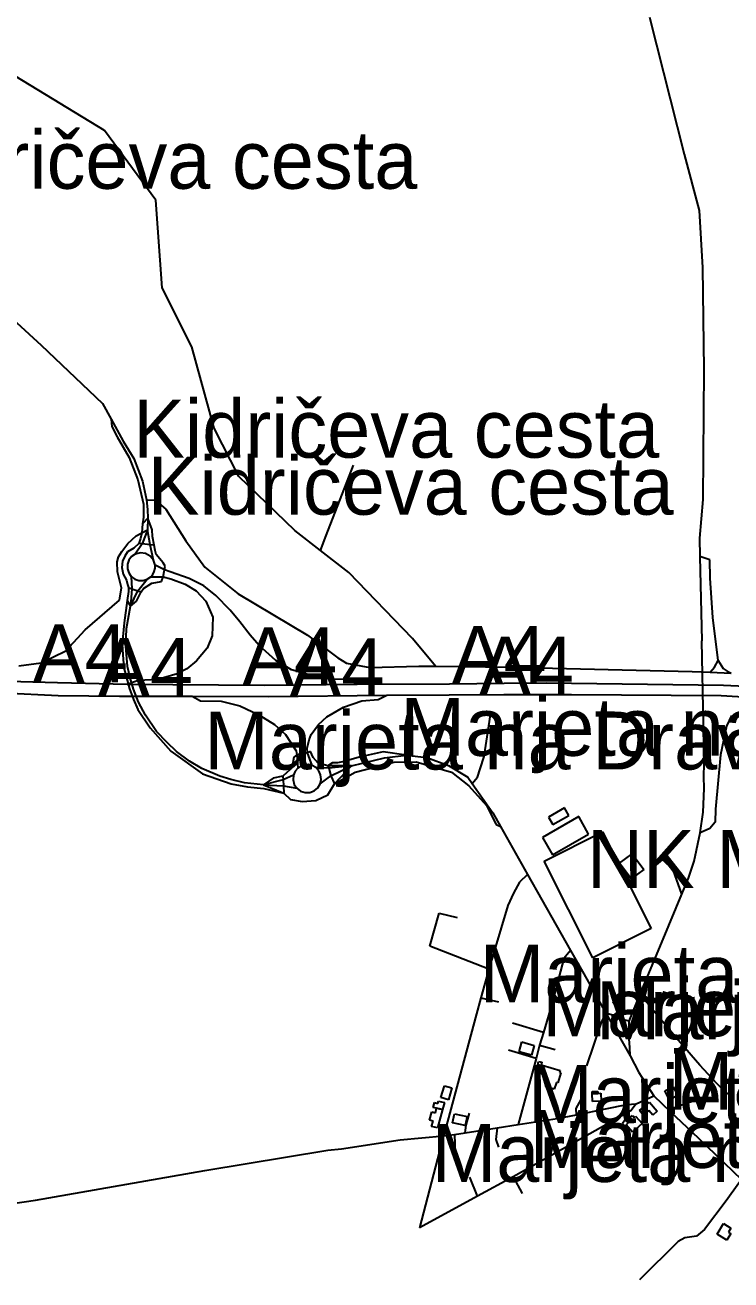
# Model space of a CAD drawing. Extents: x -8864 to 13231, y -7697 to 8949.
# Drawn here: x 2813 to 3568, y -3074 to -1731 of the extents above; entities that cross this region are included whole.
import ezdxf

# ---------------------------------------------------------------- set-up
doc = ezdxf.new("R2010")
doc.units = 0
for name, color, linetype in [('OSM_BUILDING_BARN', 9, 'CONTINUOUS'), ('OSM_BUILDING_GARAGE', 9, 'CONTINUOUS'), ('OSM_BUILDING_HOUSE', 9, 'CONTINUOUS'), ('OSM_BUILDING_YES', 9, 'CONTINUOUS'), ('OSM_HIGHWAY_CYCLEWAY', 8, 'CONTINUOUS'), ('OSM_HIGHWAY_FOOTWAY', 8, 'CONTINUOUS'), ('OSM_HIGHWAY_MOTORWAY', 8, 'CONTINUOUS'), ('OSM_HIGHWAY_MOTORWAY_LINK', 8, 'CONTINUOUS'), ('OSM_HIGHWAY_PATH', 8, 'CONTINUOUS'), ('OSM_HIGHWAY_RESIDENTIAL', 8, 'CONTINUOUS'), ('OSM_HIGHWAY_SERVICE', 8, 'CONTINUOUS'), ('OSM_HIGHWAY_TERTIARY', 8, 'CONTINUOUS'), ('OSM_HIGHWAY_TRACK', 8, 'CONTINUOUS'), ('OSM_HIGHWAY_UNCLASSIFIED', 8, 'CONTINUOUS'), ('OSM_LABELS', 8, 'CONTINUOUS'), ('OSM_LEISURE_PITCH', 3, 'CONTINUOUS'), ('OSM_LEISURE_PLAYGROUND', 3, 'CONTINUOUS')]:
    doc.layers.add(name, color=color, linetype=linetype)

msp = doc.modelspace()

# ---------------------------------------------------------------- linework, layer by layer
at = {"layer": 'OSM_BUILDING_BARN'}
for p, q in [((3258.070802, -2878.592022), (3261.769118, -2865.849083)), ((3261.769118, -2865.849083), (3269.939104, -2868.217535)), ((3269.939104, -2868.217535), (3266.240788, -2880.960474)), ((3266.240788, -2880.960474), (3258.070802, -2878.592022))]:
    msp.add_line(p, q, dxfattribs=at)
at = {"layer": 'OSM_BUILDING_GARAGE'}
for p, q in [((3361.784443, -2843.476664), (3362.611396, -2839.751634)), ((3365.276021, -2844.243909), (3361.784443, -2843.476664)), ((3362.611396, -2839.751634), (3366.102973, -2840.518879)), ((3366.102973, -2840.518879), (3365.276021, -2844.243909)), ((3249.89316, -2888.988748), (3251.294385, -2883.940498)), ((3251.294385, -2883.940498), (3254.877846, -2884.930133)), ((3254.877846, -2884.930133), (3255.635886, -2882.172499)), ((3255.635886, -2882.172499), (3261.975856, -2883.929378)), ((3261.975856, -2883.929378), (3259.923789, -2891.3572)), ((3253.476621, -2889.989502), (3249.89316, -2888.988748)), ((3259.923789, -2891.3572), (3253.476621, -2889.989502))]:
    msp.add_line(p, q, dxfattribs=at)
at = {"layer": 'OSM_BUILDING_HOUSE'}
for p, q in [((3341.669586, -2829.577298), (3344.533293, -2819.002661)), ((3344.533293, -2819.002661), (3357.779848, -2822.594257)), ((3354.916142, -2833.168894), (3341.669586, -2829.577298)), ((3357.779848, -2822.594257), (3354.916142, -2833.168894)), ((3363.614458, -2852.527931), (3366.355653, -2843.710174)), ((3366.355653, -2843.710174), (3385.505732, -2849.670222)), ((3368.660401, -2854.09578), (3363.614458, -2852.527931)), ((3371.76913, -2861.223374), (3368.660401, -2854.09578)), ((3386.401597, -2852.138749), (3383.093787, -2862.791223)), ((3385.505732, -2849.670222), (3384.885517, -2851.67173)), ((3384.885517, -2851.67173), (3386.401597, -2852.138749)), ((3370.122882, -2866.527372), (3371.76913, -2861.223374)), ((3379.3725, -2869.396202), (3370.122882, -2866.527372)), ((3381.577707, -2862.313085), (3379.3725, -2869.396202)), ((3383.093787, -2862.791223), (3381.577707, -2862.313085)), ((3419.808952, -2874.322137), (3425.957497, -2874.055269)), ((3425.957497, -2874.055269), (3429.150453, -2873.910716)), ((3429.150453, -2873.910716), (3429.517988, -2882.250335)), ((3497.634381, -2871.442188), (3506.577721, -2866.827599)), ((3502.51187, -2880.893757), (3497.634381, -2871.442188)), ((3506.577721, -2866.827599), (3511.45521, -2876.279168)), ((3420.168829, -2882.661756), (3419.808952, -2874.322137)), ((3429.517988, -2882.250335), (3420.168829, -2882.661756)), ((3511.45521, -2876.279168), (3502.51187, -2880.893757)), ((3245.957478, -2902.810277), (3248.47662, -2893.703413)), ((3248.47662, -2893.703413), (3252.167279, -2894.726406)), ((3252.167279, -2894.726406), (3253.476621, -2889.989502)), ((3253.476621, -2889.989502), (3259.923789, -2891.3572)), ((3259.923789, -2891.3572), (3254.479684, -2911.049821)), ((3270.620574, -2905.456716), (3272.703269, -2895.94955)), ((3272.703269, -2895.94955), (3286.057023, -2898.873977)), ((3286.057023, -2898.873977), (3283.974327, -2908.381143)), ((3458.063167, -2902.131988), (3463.017226, -2897.762027)), ((3463.017226, -2897.762027), (3464.847241, -2899.830253)), ((3464.847241, -2899.830253), (3466.271438, -2898.57375)), ((3466.271438, -2898.57375), (3473.200994, -2906.424112)), ((3249.648137, -2903.83327), (3245.957478, -2902.810277)), ((3248.139714, -2909.304061), (3249.648137, -2903.83327)), ((3254.479684, -2911.049821), (3248.139714, -2909.304061)), ((3283.974327, -2908.381143), (3270.620574, -2905.456716)), ((3456.156582, -2907.513822), (3459.893183, -2904.211333)), ((3463.086139, -2915.364184), (3456.156582, -2907.513822)), ((3459.893183, -2904.211333), (3458.063167, -2902.131988)), ((3473.200994, -2906.424112), (3463.086139, -2915.364184))]:
    msp.add_line(p, q, dxfattribs=at)
at = {"layer": 'OSM_BUILDING_YES'}
for p, q in [((3449.135142, -2627.658431), (3462.726261, -2617.539693)), ((3462.726261, -2617.539693), (3475.260719, -2634.385724)), ((3461.661942, -2644.504462), (3449.135142, -2627.658431)), ((3475.260719, -2634.385724), (3461.661942, -2644.504462)), ((3419.709411, -2872.131597), (3425.865614, -2871.853609)), ((3419.808952, -2874.322137), (3419.709411, -2872.131597)), ((3425.957497, -2874.055269), (3419.808952, -2874.322137)), ((3425.865614, -2871.853609), (3425.957497, -2874.055269)), ((3470.329631, -2892.402432), (3481.210183, -2883.262209)), ((3481.210183, -2883.262209), (3489.525651, -2893.169677)), ((3474.433766, -2897.295009), (3470.329631, -2892.402432)), ((3480.398545, -2892.280117), (3474.433766, -2897.295009)), ((3484.609878, -2897.295009), (3480.398545, -2892.280117)), ((3489.525651, -2893.169677), (3484.609878, -2897.295009)), ((3553.545567, -3024.83559), (3560.291356, -3013.43811)), ((3560.291356, -3013.43811), (3568.185691, -3018.108296)), ((3568.185691, -3018.108296), (3565.55935, -3022.556094)), ((3563.966701, -3031.006908), (3553.545567, -3024.83559)), ((3568.078493, -3024.046106), (3563.966701, -3031.006908)), ((3565.55935, -3022.556094), (3568.078493, -3024.046106))]:
    msp.add_line(p, q, dxfattribs=at)
at = {"layer": 'OSM_HIGHWAY_CYCLEWAY'}
for p, q in [((2949.364796, -2270.956226), (2944.717016, -2258.324482)), ((2949.770615, -2277.950387), (2949.364796, -2270.956226)), ((2951.24841, -2287.157327), (2949.770615, -2277.950387)), ((2938.407674, -2285.656195), (2934.985009, -2285.444925)), ((2946.968165, -2286.779264), (2938.407674, -2285.656195)), ((2951.24841, -2287.157327), (2946.968165, -2286.779264)), ((2952.366328, -2292.917224), (2951.24841, -2287.157327)), ((2953.606756, -2297.131512), (2952.366328, -2292.917224)), ((2961.179498, -2306.116062), (2953.606756, -2297.131512)), ((2963.254537, -2309.65206), (2961.179498, -2306.116062)), ((2962.496497, -2313.477166), (2963.254537, -2309.65206)), ((2959.058518, -2326.09779), (2960.857906, -2320.927226)), ((2960.857906, -2320.927226), (2962.496497, -2313.477166)), ((2923.920689, -2332.513737), (2927.573063, -2333.870315)), ((2927.573063, -2333.870315), (2933.99726, -2335.94966)), ((2933.99726, -2335.94966), (2937.565407, -2337.183924)), ((2937.565407, -2337.183924), (2939.916096, -2333.414416)), ((2939.916096, -2333.414416), (2948.782866, -2327.84355)), ((2948.782866, -2327.84355), (2959.058518, -2326.09779)), ((2926.148867, -2352.60666), (2932.320383, -2347.080273)), ((2932.320383, -2347.080273), (2937.565407, -2337.183924)), ((3104.04322, -2511.615406), (3100.65884, -2514.295203)), ((3115.505702, -2509.524941), (3104.04322, -2511.615406)), ((3118.629745, -2508.23508), (3115.505702, -2509.524941)), ((3121.401568, -2514.495354), (3118.629745, -2508.23508)), ((3099.732347, -2520.255251), (3097.067722, -2527.138217)), ((3100.65884, -2514.295203), (3099.732347, -2520.255251)), ((3126.95287, -2520.555478), (3121.401568, -2514.495354)), ((3137.014127, -2523.335351), (3126.95287, -2520.555478)), ((3162.496519, -2523.35759), (3137.014127, -2523.335351)), ((3137.014127, -2523.335351), (3138.116731, -2526.015149)), ((3144.303561, -2542.749985), (3162.496519, -2523.35759)), ((3078.583799, -2536.689862), (3068.231578, -2543.639544)), ((3088.951335, -2534.632755), (3078.583799, -2536.689862)), ((3097.067722, -2527.138217), (3088.951335, -2534.632755)), ((3088.951335, -2534.632755), (3089.410753, -2538.25771)), ((3089.410753, -2538.25771), (3089.602177, -2544.929406)), ((3138.116731, -2526.015149), (3140.36788, -2534.010064)), ((3140.36788, -2534.010064), (3144.303561, -2542.749985)), ((3089.602177, -2544.929406), (3090.245363, -2552.746409))]:
    msp.add_line(p, q, dxfattribs=at)
at = {"layer": 'OSM_HIGHWAY_FOOTWAY'}
for p, q in [((2905.467394, -2152.400195), (2906.026353, -2160.228318)), ((2906.026353, -2160.228318), (2911.776737, -2171.114301)), ((2911.776737, -2171.114301), (2924.510275, -2193.297689)), ((2924.510275, -2193.297689), (2933.790521, -2217.104523)), ((2933.790521, -2217.104523), (2939.916096, -2243.224211)), ((2939.916096, -2243.224211), (2939.939067, -2257.334847)), ((2939.939067, -2257.334847), (2938.736923, -2264.317889)), ((2922.657289, -2346.568776), (2919.203996, -2370.397849)), ((2919.203996, -2370.397849), (2917.113644, -2392.93706)), ((2917.113644, -2392.93706), (2917.841056, -2404.645886)), ((2917.841056, -2404.645886), (2918.943659, -2418.656447)), ((2918.943659, -2418.656447), (2924.900781, -2440.839835)), ((2924.900781, -2440.839835), (2929.265253, -2452.392988)), ((2929.265253, -2452.392988), (2933.99726, -2463.034342)), ((2933.99726, -2463.034342), (2946.937537, -2482.760322)), ((2946.937537, -2482.760322), (2969.073833, -2507.645747)), ((2969.073833, -2507.645747), (3003.2086, -2532.064153)), ((3196.225466, -2508.268438), (3170.735417, -2514.295203)), ((3221.064673, -2511.848915), (3196.225466, -2508.268438)), ((3142.044756, -2520.043981), (3137.014127, -2523.335351)), ((3147.527145, -2520.043981), (3142.044756, -2520.043981)), ((3154.717039, -2518.654044), (3147.527145, -2520.043981)), ((3170.735417, -2514.295203), (3154.717039, -2518.654044)), ((3166.4858, -2530.007046), (3207.55778, -2519.532484)), ((3207.55778, -2519.532484), (3231.547063, -2519.154422)), ((3231.547063, -2519.154422), (3269.540941, -2530.251675)), ((3003.2086, -2532.064153), (3033.56848, -2542.572073)), ((3144.303561, -2542.749985), (3166.4858, -2530.007046)), ((3269.540941, -2530.251675), (3288.070805, -2544.807091)), ((3033.56848, -2542.572073), (3051.256078, -2545.93016)), ((3051.256078, -2545.93016), (3068.683339, -2547.709279)), ((3068.683339, -2547.709279), (3090.245363, -2552.746409)), ((3288.070805, -2544.807091), (3306.715524, -2566.000844)), ((3306.715524, -2566.000844), (3317.190257, -2586.338396)), ((3317.190257, -2586.338396), (3321.861008, -2588.217591)), ((3440.406197, -2803.479849), (3442.619061, -2802.312302)), ((3442.619061, -2802.312302), (3445.176489, -2800.966844))]:
    msp.add_line(p, q, dxfattribs=at)
at = {"layer": 'OSM_HIGHWAY_MOTORWAY'}
for p, q in [((2848.093728, -2434.712994), (2771.845634, -2432.566932)), ((2922.634318, -2436.392038), (2848.093728, -2434.712994)), ((3069.066187, -2437.392792), (2922.634318, -2436.392038)), ((3168.645065, -2436.225245), (3069.066187, -2437.392792)), ((3267.374019, -2435.813824), (3168.645065, -2436.225245)), ((3325.612923, -2435.135535), (3267.374019, -2435.813824)), ((3370.628242, -2435.057699), (3325.612923, -2435.135535)), ((3560.191815, -2437.259358), (3370.628242, -2435.057699)), ((3752.833491, -2446.922197), (3560.191815, -2437.259358)), ((2790.589893, -2445.220915), (2848.629716, -2448.023027)), ((2848.629716, -2448.023027), (2914.257594, -2448.968184)), ((2914.257594, -2448.968184), (2992.167251, -2448.756914)), ((2992.167251, -2448.756914), (3073.599113, -2449.312888)), ((3073.599113, -2449.312888), (3200.375543, -2447.900713)), ((3200.375543, -2447.900713), (3266.830374, -2447.500411)), ((3266.830374, -2447.500411), (3325.521039, -2446.922197)), ((3325.521039, -2446.922197), (3397.703283, -2446.911078)), ((3397.703283, -2446.911078), (3558.001922, -2448.256536)), ((3558.001922, -2448.256536), (3750.36029, -2459.898645))]:
    msp.add_line(p, q, dxfattribs=at)
at = {"layer": 'OSM_HIGHWAY_MOTORWAY_LINK'}
for p, q in [((2962.496497, -2313.477166), (2952.289758, -2308.484514)), ((2947.664949, -2321.160735), (2960.857906, -2320.927226)), ((2960.857906, -2320.927226), (2969.119775, -2323.173363)), ((2968.537845, -2315.767781), (2962.496497, -2313.477166)), ((2988.805841, -2322.761942), (2968.537845, -2315.767781)), ((2969.119775, -2323.173363), (2984.701706, -2328.988858)), ((3004.579197, -2330.767977), (2988.805841, -2322.761942)), ((2984.701706, -2328.988858), (2996.171845, -2336.261006)), ((2996.171845, -2336.261006), (3006.478125, -2347.258185)), ((3017.511817, -2340.986791), (3004.579197, -2330.767977)), ((3006.478125, -2347.258185), (3013.997268, -2364.23765)), ((3032.603702, -2356.832068), (3017.511817, -2340.986791)), ((3043.032494, -2369.119107), (3032.603702, -2356.832068)), ((3013.997268, -2364.23765), (3013.545507, -2384.208259)), ((3054.081499, -2383.563328), (3043.032494, -2369.119107)), ((3013.545507, -2384.208259), (3008.200943, -2397.596128)), ((3063.65271, -2394.582745), (3054.081499, -2383.563328)), ((3008.200943, -2397.596128), (2996.684862, -2411.061833)), ((3081.608302, -2410.750488), (3063.65271, -2394.582745)), ((2996.684862, -2411.061833), (2986.363268, -2419.46817)), ((3098.423005, -2420.635717), (3081.608302, -2410.750488)), ((2955.429115, -2430.987964), (2934.226969, -2431.888643)), ((2975.834937, -2424.805526), (2955.429115, -2430.987964)), ((2986.363268, -2419.46817), (2975.834937, -2424.805526)), ((3126.087633, -2428.652871), (3098.423005, -2420.635717)), ((3142.756854, -2430.465348), (3126.087633, -2428.652871)), ((3158.70632, -2431.043562), (3142.756854, -2430.465348)), ((3168.645065, -2436.225245), (3158.70632, -2431.043562)), ((2934.226969, -2431.888643), (2922.634318, -2436.392038)), ((2992.167251, -2448.756914), (3001.087619, -2453.682849)), ((3001.087619, -2453.682849), (3022.887009, -2454.261062)), ((3022.887009, -2454.261062), (3043.101406, -2459.098042)), ((3154.020255, -2460.521337), (3173.560839, -2453.838522)), ((3173.560839, -2453.838522), (3190.919187, -2452.404107)), ((3190.919187, -2452.404107), (3200.375543, -2447.900713)), ((3043.101406, -2459.098042), (3063.507228, -2468.849837)), ((3063.507228, -2468.849837), (3079.923769, -2479.057531)), ((3127.320405, -2479.29104), (3135.911524, -2470.918062)), ((3135.911524, -2470.918062), (3154.020255, -2460.521337)), ((3079.923769, -2479.057531), (3091.730814, -2489.932395)), ((3119.464355, -2489.965753), (3127.320405, -2479.29104)), ((3091.730814, -2489.932395), (3103.269866, -2507.289923)), ((3114.85486, -2504.565647), (3117.05241, -2495.503261)), ((3117.05241, -2495.503261), (3119.464355, -2489.965753)), ((3103.269866, -2507.289923), (3104.04322, -2511.615406)), ((3104.04322, -2511.615406), (3105.138167, -2525.7594)), ((3115.505702, -2509.524941), (3114.85486, -2504.565647)), ((3120.222395, -2523.012886), (3115.505702, -2509.524941))]:
    msp.add_line(p, q, dxfattribs=at)
at = {"layer": 'OSM_HIGHWAY_PATH'}
for p, q in [((2938.736923, -2264.317889), (2938.269848, -2274.002967)), ((2944.717016, -2258.324482), (2938.736923, -2264.317889)), ((2936.899251, -2280.040851), (2934.985009, -2285.444925)), ((2938.269848, -2274.002967), (2936.899251, -2280.040851)), ((2923.03248, -2294.329399), (2920.030949, -2298.877272)), ((2929.479648, -2290.448696), (2923.03248, -2294.329399)), ((2934.985009, -2285.444925), (2929.479648, -2290.448696)), ((2917.534777, -2304.18127), (2916.723138, -2311.18655)), ((2920.030949, -2298.877272), (2917.534777, -2304.18127)), ((2916.723138, -2311.18655), (2918.086079, -2318.280787)), ((2918.086079, -2318.280787), (2921.677197, -2324.652256)), ((2921.677197, -2324.652256), (2922.909969, -2329.37804)), ((2923.936003, -2336.672427), (2922.657289, -2346.568776)), ((2922.909969, -2329.37804), (2923.920689, -2332.513737)), ((2923.920689, -2332.513737), (2923.936003, -2336.672427)), ((2922.657289, -2346.568776), (2926.148867, -2352.60666)), ((3068.231578, -2543.639544), (3090.245363, -2552.746409)), ((3137.075383, -2554.492169), (3144.303561, -2542.749985)), ((3090.245363, -2552.746409), (3097.029437, -2559.429224)), ((3097.029437, -2559.429224), (3109.556238, -2561.686481)), ((3109.556238, -2561.686481), (3124.341844, -2560.452217)), ((3124.341844, -2560.452217), (3137.075383, -2554.492169))]:
    msp.add_line(p, q, dxfattribs=at)
at = {"layer": 'OSM_HIGHWAY_RESIDENTIAL'}
for p, q in [((3350.796693, -2639.589647), (3342.289801, -2647.884788)), ((3342.289801, -2647.884788), (3335.77372, -2659.68257)), ((3335.77372, -2659.68257), (3329.793628, -2673.003722)), ((3329.793628, -2673.003722), (3309.449062, -2741.110615)), ((3396.669592, -2721.017691), (3389.510327, -2729.746493)), ((3389.510327, -2729.746493), (3376.66959, -2778.561066)), ((3309.449062, -2741.110615), (3300.911542, -2771.789295)), ((3300.911542, -2771.789295), (3296.14125, -2788.935553)), ((3376.66959, -2778.561066), (3367.733908, -2808.806086)), ((3296.14125, -2788.935553), (3262.695611, -2913.207003)), ((3429.763011, -2798.287046), (3434.56393, -2788.268383)), ((3414.211708, -2844.466299), (3429.763011, -2798.287046)), ((3367.733908, -2808.806086), (3363.698685, -2822.449704)), ((3363.698685, -2822.449704), (3359.885515, -2836.526981)), ((3359.885515, -2836.526981), (3340.720122, -2907.335911)), ((3434.004972, -2890.545477), (3457.029476, -2885.930887)), ((3457.029476, -2885.930887), (3466.937594, -2885.063567)), ((3466.937594, -2885.063567), (3461.18721, -2892.65818)), ((3466.937594, -2885.063567), (3485.980475, -2876.679469)), ((3340.720122, -2907.335911), (3382.358718, -2901.053397)), ((3454.916153, -2896.194179), (3356.501135, -2951.736045)), ((3382.358718, -2901.053397), (3403.269899, -2896.805751)), ((3403.269899, -2896.805751), (3434.004972, -2890.545477)), ((3461.18721, -2892.65818), (3454.916153, -2896.194179)), ((3262.695611, -2913.207003), (3261.003421, -2919.62295)), ((3284.050897, -2916.075832), (3318.19332, -2910.805192)), ((3318.19332, -2910.805192), (3340.720122, -2907.335911)), ((3214.341854, -2923.770521), (3261.003421, -2919.62295)), ((3261.003421, -2919.62295), (3235.344919, -3017.952624)), ((3261.003421, -2919.62295), (3272.527159, -2917.843831)), ((3272.527159, -2917.843831), (3284.050897, -2916.075832)), ((3356.501135, -2951.736045), (3335.436814, -2963.24472)), ((3335.436814, -2963.24472), (3297.174941, -2984.160485)), ((3297.174941, -2984.160485), (3235.344919, -3017.952624))]:
    msp.add_line(p, q, dxfattribs=at)
at = {"layer": 'OSM_HIGHWAY_SERVICE'}
for p, q in [((3304.487346, -2513.572436), (3311.271421, -2468.838717)), ((3299.977392, -2526.571123), (3304.487346, -2513.572436)), ((3291.585354, -2542.171771), (3297.106028, -2535.41112)), ((3297.106028, -2535.41112), (3299.977392, -2526.571123)), ((3246.35564, -2716.547655), (3256.370955, -2681.076474)), ((3256.370955, -2681.076474), (3275.490406, -2685.590988)), ((3309.449062, -2741.110615), (3246.35564, -2716.547655)), ((3300.911542, -2771.789295), (3319.755342, -2776.048061)), ((3486.003446, -2786.033365), (3471.325037, -2767.764039)), ((3514.349544, -2819.758786), (3486.003446, -2786.033365)), ((3367.733908, -2808.806086), (3334.51032, -2798.709587)), ((3534.877877, -2843.810249), (3514.349544, -2819.758786)), ((3359.885515, -2836.526981), (3330.291331, -2827.631387)), ((3363.698685, -2822.449704), (3380.429162, -2827.108771)), ((3553.124433, -2863.436153), (3534.877877, -2843.810249)), ((3564.326579, -2874.210942), (3553.124433, -2863.436153)), ((3571.378647, -2877.368878), (3564.326579, -2874.210942)), ((3380.352592, -2892.925048), (3381.707875, -2883.662511)), ((3402.856423, -2890.367565), (3408.124417, -2880.504575)), ((3507.66501, -2889.344571), (3513.622132, -2886.820447)), ((3513.622132, -2886.820447), (3530.413864, -2881.093908)), ((3285.122872, -2908.069797), (3288.591479, -2895.337978)), ((3382.358718, -2901.053397), (3380.352592, -2892.925048)), ((3403.269899, -2896.805751), (3402.856423, -2890.367565)), ((3456.677256, -2900.230555), (3452.465923, -2906.412993)), ((3454.916153, -2896.194179), (3456.677256, -2900.230555)), ((3503.461334, -2893.32535), (3507.66501, -2889.344571)), ((3284.050897, -2916.075832), (3285.122872, -2908.069797)), ((3318.19332, -2910.805192), (3316.738496, -2923.281263)), ((3452.465923, -2906.412993), (3457.435296, -2912.584311)), ((3272.527159, -2917.843831), (3273.30817, -2939.015345)), ((3316.738496, -2923.281263), (3319.525633, -2931.565285)), ((3297.174941, -2984.160485), (3288.966671, -2963.867411)), ((3335.436814, -2963.24472), (3344.89317, -2981.113744)), ((3579.770684, -2966.113549), (3566.799779, -2984.138246)), ((3563.124434, -2989.030823), (3539.916162, -3019.876296)), ((3566.799779, -2984.138246), (3563.124434, -2989.030823)), ((3539.916162, -3019.876296), (3531.286759, -3026.703664)), ((3511.952913, -3032.552517), (3470.605282, -3073.661282)), ((3518.851842, -3028.505022), (3511.952913, -3032.552517)), ((3531.286759, -3026.703664), (3518.851842, -3028.505022))]:
    msp.add_line(p, q, dxfattribs=at)
at = {"layer": 'OSM_HIGHWAY_TERTIARY'}
for p, q in [((2759.885449, -2008.95874), (2830.536299, -2073.062615)), ((2830.536299, -2073.062615), (2896.256061, -2135.520805)), ((2896.256061, -2135.520805), (2905.467394, -2152.400195)), ((2905.467394, -2152.400195), (2918.193276, -2175.728891)), ((2918.193276, -2175.728891), (2929.60216, -2194.609789)), ((2929.60216, -2194.609789), (2938.890063, -2218.550057)), ((2938.890063, -2218.550057), (2943.177965, -2238.598502)), ((2943.177965, -2238.598502), (2944.242284, -2248.928511)), ((2944.242284, -2248.928511), (2944.717016, -2258.324482)), ((2944.717016, -2258.324482), (2944.242284, -2270.611522)), ((2944.242284, -2270.611522), (2938.407674, -2285.656195)), ((2946.968165, -2286.779264), (2944.242284, -2270.611522)), ((2938.407674, -2285.656195), (2931.187152, -2296.831285)), ((2936.646571, -2295.430229), (2931.187152, -2296.831285)), ((2942.236158, -2296.164116), (2936.646571, -2295.430229)), ((2947.144275, -2298.932869), (2942.236158, -2296.164116)), ((2950.674137, -2303.325069), (2946.968165, -2286.779264)), ((2922.894655, -2307.68391), (2922.818085, -2312.387456)), ((2924.441363, -2303.224994), (2922.894655, -2307.68391)), ((2927.305069, -2299.488844), (2924.441363, -2303.224994)), ((2931.187152, -2296.831285), (2927.305069, -2299.488844)), ((2950.674137, -2303.325069), (2947.144275, -2298.932869)), ((2952.289758, -2308.484514), (2950.674137, -2303.325069)), ((2952.297415, -2311.976034), (2952.289758, -2308.484514)), ((2922.818085, -2312.387456), (2924.219311, -2316.879731)), ((2924.219311, -2316.879731), (2926.952848, -2320.715956)), ((2926.952848, -2320.715956), (2930.620536, -2323.440231)), ((2926.952848, -2320.715956), (2927.573063, -2333.870315)), ((2930.620536, -2323.440231), (2934.939067, -2324.919124)), ((2943.882406, -2323.718219), (2947.664949, -2321.160735)), ((2947.664949, -2321.160735), (2949.923754, -2318.492057)), ((2949.923754, -2318.492057), (2951.493433, -2315.378599)), ((2951.493433, -2315.378599), (2952.297415, -2311.976034)), ((2927.573063, -2333.870315), (2926.148867, -2352.60666)), ((2926.148867, -2352.60666), (2933.99726, -2335.94966)), ((2933.99726, -2335.94966), (2943.882406, -2323.718219)), ((2934.939067, -2324.919124), (2939.50262, -2325.019199)), ((2939.50262, -2325.019199), (2943.882406, -2323.718219)), ((2921.883935, -2376.457972), (2926.148867, -2352.60666)), ((2921.102924, -2395.438946), (2921.883935, -2376.457972)), ((2923.03248, -2416.955165), (2921.102924, -2395.438946)), ((2925.566937, -2429.075412), (2923.03248, -2416.955165)), ((2929.303538, -2441.37357), (2925.566937, -2429.075412)), ((2934.67873, -2455.284056), (2929.303538, -2441.37357)), ((2942.037077, -2469.21678), (2934.67873, -2455.284056)), ((2953.721611, -2486.54095), (2942.037077, -2469.21678)), ((2965.383174, -2498.494404), (2953.721611, -2486.54095)), ((2975.222379, -2507.934854), (2965.383174, -2498.494404)), ((2989.135091, -2518.298221), (2975.222379, -2507.934854)), ((3002.274449, -2526.20418), (2989.135091, -2518.298221)), ((3108.491919, -2523.546621), (3105.138167, -2525.7594)), ((3112.305089, -2522.312358), (3108.491919, -2523.546621)), ((3116.309684, -2522.123326), (3112.305089, -2522.312358)), ((3120.222395, -2523.012886), (3116.309684, -2522.123326)), ((3124.211676, -2525.236784), (3120.222395, -2523.012886)), ((3162.496519, -2523.35759), (3138.116731, -2526.015149)), ((3140.36788, -2534.010064), (3162.496519, -2523.35759)), ((3162.496519, -2523.35759), (3197.864057, -2514.851178)), ((3197.864057, -2514.851178), (3221.064673, -2511.848915)), ((3221.064673, -2511.848915), (3243.055487, -2514.37304)), ((3243.055487, -2514.37304), (3266.370956, -2523.035125)), ((3266.370956, -2523.035125), (3286.929917, -2535.533434)), ((3021.638923, -2534.354768), (3002.274449, -2526.20418)), ((3033.39237, -2538.024201), (3021.638923, -2534.354768)), ((3047.848727, -2541.526841), (3033.39237, -2538.024201)), ((3089.410753, -2538.25771), (3068.231578, -2543.639544)), ((3100.444445, -2533.398492), (3089.410753, -2538.25771)), ((3100.444445, -2533.398492), (3100.046282, -2538.380024)), ((3100.046282, -2538.380024), (3101.302025, -2543.217004)), ((3102.205548, -2529.217562), (3100.444445, -2533.398492)), ((3105.138167, -2525.7594), (3102.205548, -2529.217562)), ((3127.473544, -2528.761663), (3124.211676, -2525.236784)), ((3138.116731, -2526.015149), (3124.211676, -2525.236784)), ((3129.464356, -2533.142743), (3127.473544, -2528.761663)), ((3128.920711, -2542.616551), (3140.36788, -2534.010064)), ((3128.920711, -2542.616551), (3129.962059, -2537.924125)), ((3129.962059, -2537.924125), (3129.464356, -2533.142743)), ((3286.929917, -2535.533434), (3291.585354, -2542.171771)), ((3068.231578, -2543.639544), (3047.848727, -2541.526841)), ((3068.231578, -2543.639544), (3089.602177, -2544.929406)), ((3089.602177, -2544.929406), (3104.081505, -2547.364575)), ((3101.302025, -2543.217004), (3104.081505, -2547.364575)), ((3104.081505, -2547.364575), (3108.063129, -2550.377957)), ((3108.063129, -2550.377957), (3112.810449, -2551.912447)), ((3112.810449, -2551.912447), (3117.802793, -2551.812372)), ((3117.802793, -2551.812372), (3122.481201, -2550.066611)), ((3122.481201, -2550.066611), (3126.324999, -2546.886436)), ((3126.324999, -2546.886436), (3128.920711, -2542.616551)), ((3291.585354, -2542.171771), (3313.645081, -2573.639936)), ((3313.645081, -2573.639936), (3321.861008, -2588.217591)), ((3321.861008, -2588.217591), (3350.796693, -2639.589647)), ((3350.796693, -2639.589647), (3396.669592, -2721.017691)), ((3396.669592, -2721.017691), (3410.857955, -2746.203342)), ((3410.857955, -2746.203342), (3434.56393, -2788.268383)), ((3434.56393, -2788.268383), (3442.619061, -2802.312302)), ((3442.619061, -2802.312302), (3460.612938, -2833.70263)), ((3460.612938, -2833.70263), (3469.916155, -2851.571655)), ((3469.916155, -2851.571655), (3485.980475, -2876.679469)), ((3485.980475, -2876.679469), (3503.461334, -2893.32535)), ((3503.461334, -2893.32535), (3533.132088, -2921.568861)), ((3533.132088, -2921.568861), (3579.770684, -2966.113549))]:
    msp.add_line(p, q, dxfattribs=at)
at = {"layer": 'OSM_HIGHWAY_TRACK'}
for p, q in [((2898.200931, -1843.244941), (2803.35406, -1785.434698)), ((2953.239222, -1918.034648), (2898.200931, -1843.244941)), ((2959.808901, -2011.716374), (2953.239222, -1918.034648)), ((2991.845658, -2074.986287), (2959.808901, -2011.716374)), ((3015.674145, -2162.096393), (2991.845658, -2074.986287)), ((3041.960518, -2213.868751), (3015.674145, -2162.096393)), ((3135.230054, -2276.749482), (3164.594528, -2201.692906)), ((3101.929897, -2271.401006), (3041.960518, -2213.868751)), ((2923.101393, -2285.567239), (2932.021762, -2277.194261)), ((2932.021762, -2277.194261), (2938.269848, -2274.002967)), ((2938.269848, -2274.002967), (2944.242284, -2270.611522)), ((3129.257618, -2292.883865), (3101.929897, -2271.401006)), ((3129.257618, -2292.883865), (3135.230054, -2276.749482)), ((2913.300473, -2299.533322), (2916.723138, -2293.984695)), ((2916.723138, -2293.984695), (2923.101393, -2285.567239)), ((3159.433732, -2316.601743), (3129.257618, -2292.883865)), ((2911.952847, -2305.081949), (2913.300473, -2299.533322)), ((2912.205527, -2315.923454), (2911.952847, -2305.081949)), ((3545.582319, -2302.769094), (3534.969761, -2299.333171)), ((3545.949854, -2322.350521), (3545.582319, -2302.769094)), ((2916.309662, -2332.769486), (2912.205527, -2315.923454)), ((3227.619038, -2387.277239), (3159.433732, -2316.601743)), ((3548.98967, -2364.515637), (3545.949854, -2322.350521)), ((2914.257594, -2345.912726), (2916.309662, -2332.769486)), ((2877.703226, -2377.970223), (2914.257594, -2345.912726)), ((3554.579257, -2410.70601), (3548.98967, -2364.515637)), ((2856.75376, -2400.153611), (2877.703226, -2377.970223)), ((3252.251506, -2416.788372), (3227.619038, -2387.277239)), ((2830.467386, -2413.307971), (2856.75376, -2400.153611)), ((2806.600615, -2416.454787), (2830.467386, -2413.307971)), ((3147.978906, -2407.970614), (3156.968188, -2413.574839)), ((3156.968188, -2413.574839), (3182.029446, -2418.089353)), ((3182.029446, -2418.089353), (3234.648135, -2416.599341)), ((3234.648135, -2416.599341), (3252.251506, -2416.788372)), ((3252.251506, -2416.788372), (3332.366369, -2417.677932)), ((3550.835, -2417.93368), (3554.579257, -2410.70601)), ((3554.579257, -2410.70601), (3559.870223, -2419.368094)), ((3332.366369, -2417.677932), (3526.853374, -2422.303641)), ((3526.853374, -2422.303641), (3546.03408, -2423.248797)), ((3546.03408, -2423.248797), (3550.835, -2417.93368)), ((3546.03408, -2423.248797), (3568.683394, -2424.29403)), ((3559.870223, -2419.368094), (3564.181096, -2422.036773)), ((3564.181096, -2422.036773), (3568.683394, -2424.29403)), ((3568.997329, -2469.605962), (3563.660422, -2481.103518)), ((3563.660422, -2481.103518), (3557.083086, -2511.51533)), ((3557.083086, -2511.51533), (3551.746179, -2569.870428)), ((3551.746179, -2569.870428), (3551.294418, -2583.691957)), ((3545.582319, -2590.41925), (3535.521062, -2594.989362)), ((3551.294418, -2583.691957), (3545.582319, -2590.41925)), ((3496.217842, -2624.711765), (3484.127489, -2623.51086)), ((3506.363326, -2634.719309), (3496.217842, -2624.711765)), ((3515.643572, -2660.750041), (3506.363326, -2634.719309))]:
    msp.add_line(p, q, dxfattribs=at)
at = {"layer": 'OSM_HIGHWAY_UNCLASSIFIED'}
for p, q in [((3481.248468, -1722.153665), (3518.1474, -1868.619623)), ((3518.1474, -1868.619623), (3534.250006, -1928.865034)), ((3534.250006, -1928.865034), (3537.925351, -1989.922168)), ((3537.925351, -1989.922168), (3539.472058, -2099.048869)), ((3539.472058, -2099.048869), (3538.346484, -2238.353873)), ((2943.177965, -2238.598502), (2952.458211, -2239.07664)), ((2952.458211, -2239.07664), (2963.958978, -2248.528209)), ((3538.346484, -2238.353873), (3534.510342, -2279.673908)), ((2963.958978, -2248.528209), (2985.275979, -2282.498259)), ((2985.275979, -2282.498259), (3005.444434, -2310.574978)), ((3534.510342, -2279.673908), (3534.969761, -2299.333171)), ((3534.969761, -2299.333171), (3537.24388, -2389.734646)), ((3005.444434, -2310.574978), (3041.179507, -2339.341106)), ((3041.179507, -2339.341106), (3115.482731, -2383.574448)), ((3115.482731, -2383.574448), (3147.978906, -2407.970614)), ((3538.821216, -2479.602386), (3537.24388, -2389.734646)), ((3539.372518, -2505.888867), (3538.821216, -2479.602386)), ((3539.717081, -2521.189289), (3539.372518, -2505.888867)), ((3539.472058, -2534.932982), (3539.717081, -2521.189289)), ((3539.663482, -2547.531367), (3539.472058, -2534.932982)), ((3538.537908, -2573.072842), (3539.663482, -2547.531367)), ((3535.521062, -2594.989362), (3538.537908, -2573.072842)), ((3528.928412, -2625.467891), (3535.521062, -2594.989362)), ((3522.787523, -2643.570425), (3528.928412, -2625.467891)), ((3515.643572, -2660.750041), (3522.787523, -2643.570425)), ((3495.697168, -2708.919683), (3515.643572, -2660.750041)), ((3471.325037, -2767.764039), (3495.697168, -2708.919683)), ((3459.441422, -2796.574644), (3471.325037, -2767.764039)), ((3441.730853, -2790.203175), (3434.56393, -2788.268383)), ((3452.335755, -2794.90672), (3441.730853, -2790.203175)), ((3459.441422, -2796.574644), (3452.335755, -2794.90672)), ((3459.196399, -2810.896551), (3459.441422, -2796.574644)), ((3460.314316, -2824.807036), (3459.196399, -2810.896551)), ((3460.612938, -2833.70263), (3460.314316, -2824.807036)), ((3151.792077, -2933.444479), (3214.341854, -2923.770521)), ((3005.467405, -2956.673099), (3137.213208, -2934.812177)), ((3137.213208, -2934.812177), (3151.792077, -2933.444479)), ((2824.303526, -2988.152383), (3005.467405, -2956.673099)), ((2782.657274, -2994.279224), (2824.303526, -2988.152383))]:
    msp.add_line(p, q, dxfattribs=at)
at = {"layer": 'OSM_LEISURE_PITCH'}
for p, q in [((3405.429164, -2577.787506), (3366.600676, -2600.082089)), ((3416.110636, -2596.412657), (3405.429164, -2577.787506)), ((3366.600676, -2600.082089), (3377.289805, -2618.707239)), ((3368.537889, -2625.49013), (3430.781388, -2594.077563)), ((3377.289805, -2618.707239), (3416.110636, -2596.412657)), ((3430.781388, -2594.077563), (3482.879403, -2697.38877)), ((3420.643561, -2728.812456), (3368.537889, -2625.49013)), ((3482.879403, -2697.38877), (3420.643561, -2728.812456))]:
    msp.add_line(p, q, dxfattribs=at)
at = {"layer": 'OSM_LEISURE_PLAYGROUND'}
for p, q in [((3390.253053, -2568.524969), (3373.185669, -2578.232286)), ((3373.185669, -2578.232286), (3377.726252, -2586.227201)), ((3377.726252, -2586.227201), (3394.801292, -2576.519884)), ((3394.801292, -2576.519884), (3390.253053, -2568.524969))]:
    msp.add_line(p, q, dxfattribs=at)

# ---------------------------------------------------------------- texts
at = {"layer": 'OSM_LABELS'}
for s, p in [('Kidričeva cesta', (2670.37256, -1905.711119)), ('Kidričeva cesta', (2928.967729, -2193.559851)), ('Kidričeva cesta', (2944.527878, -2254.581036)), ('A4', (2821.677941, -2433.969501)), ('A4', (3045.641951, -2437.232705)), ('A4', (3269.63808, -2435.787455)), ('A4', (2891.343887, -2448.638186)), ('A4', (3096.272974, -2449.060322)), ('A4', (3299.038672, -2447.183098)), ('Marjeta na Dravskem polju', (3214.736217, -2512.667845)), ('Marjeta na Dravskem polju', (3004.888071, -2527.304264)), ('NK Marjeta', (3414.276026, -2654.25181)), ('Marjeta na Dravskem polju', (3299.53923, -2776.721911)), ('Marjeta na Dravskem polju', (3366.476454, -2813.0577)), ('Marjeta na Dravskem polju', (3423.76016, -2816.112379)), ('Marjeta na Dravskem polju', (3501.659686, -2891.609758)), ('Marjeta na Dravskem polju', (3351.372496, -2905.728659)), ('Marjeta na Dravskem polju', (3352.84216, -2953.735157)), ('Marjeta na Dravskem polju', (3248.17417, -2968.787787))]:
    msp.add_text(s, height=62.042552, dxfattribs=at).set_placement(p)

doc.saveas('drawing.dxf')
